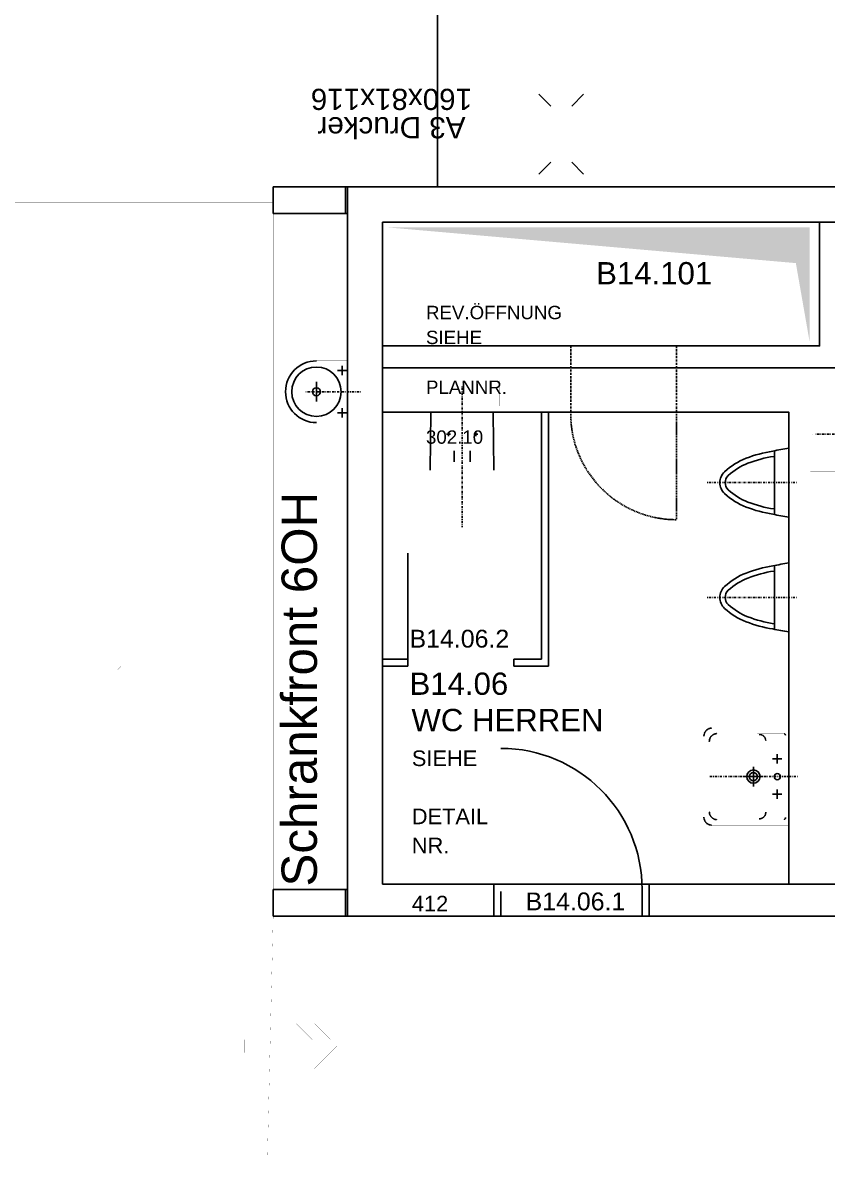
# Model space of a CAD drawing. Extents: x 7690 to 8871, y -6511 to -5312.
# Drawn here: x 8105.4 to 8284.9, y -5793.9 to -5540.9 of the extents above; entities that cross this region are included whole.
import ezdxf
from ezdxf.enums import TextEntityAlignment as Align

# ---------------------------------------------------------------- set-up
doc = ezdxf.new("R2010")
doc.units = 0
doc.header["$MEASUREMENT"] = 0
for name, pattern in [('DASHES', [0.75, 0.5, -0.25]), ('DOT_DASH', [1, 0, -0.25, 0.5, -0.25]), ('SHORT_DASHES', [0.375, 0.25, -0.125])]:
    doc.linetypes.add(name, pattern=pattern)
doc.layers.get('0').update_dxf_attribs({"linetype": 'CONTINUOUS'})
for name, color, linetype in [('A-ALLG-BESCHRIFTUNG_10', 7, 'CONTINUOUS'), ('A-HILFS-LINIEN', 7, 'CONTINUOUS'), ('A-NEU-ANSICHT', 7, 'CONTINUOUS'), ('A-NEU-AUSSPARUNG', 7, 'CONTINUOUS'), ('A-NEU-GRUNDRISS', 7, 'CONTINUOUS'), ('A-NEU-MOEBLIERUNG', 7, 'CONTINUOUS'), ('A-NEU-TÜRPOSITIONEN', 7, 'CONTINUOUS'), ('A-NEU-WAND-BACKSTEIN', 7, 'CONTINUOUS'), ('A-NEU-WAND-BETON', 7, 'CONTINUOUS'), ('A-NEU-WANDERDBEBEN', 7, 'CONTINUOUS'), ('BWZ122_NGF-POLYGON', 7, 'CONTINUOUS'), ('FM_OBJEKT_MOEBEL', 7, 'CONTINUOUS'), ('FM_OBJEKT_RAUM', 7, 'CONTINUOUS'), ('FM_OBJEKT_SICHERHEIT', 7, 'CONTINUOUS'), ('Z0_NEU', 7, 'CONTINUOUS'), ('Z1_POLYGONE_FLÄCHENNACHWEIS', 7, 'CONTINUOUS')]:
    doc.layers.add(name, color=color, linetype=linetype)
doc.styles.add('ARIAL', font='ARIAL')

# ---------------------------------------------------------------- blocks, each defined once
blk = doc.blocks.new('*D24')
at = {"layer": 'A-NEU-ANSICHT', "color": 250, "linetype": 'Continuous', "const_width": 0.00174}
for points in [[(8161.2847, -5583.4209), (8162.269, -5583.4209), (8162.269, -5634.208), (8161.2847, -5634.208)], [(8162.7017, -5633.2236), (8163.686, -5633.2236), (8163.686, -5684.4053), (8162.7017, -5684.4053)], [(8161.2847, -5683.4209), (8162.269, -5683.4209), (8162.269, -5734.208), (8161.2847, -5734.208)]]:
    blk.add_lwpolyline(points, close=True, dxfattribs=at)
blk = doc.blocks.new('*D76')
at = {"layer": 'A-NEU-MOEBLIERUNG', "color": 250, "linetype": 'Continuous'}
for p, q in [((8203.4102, -5621.0977), (8203.4121, -5621.0977)), ((8196.3242, -5640.6655), (8196.4414, -5627.8618)), ((8196.5977, -5627.7119), (8210.2227, -5627.7119)), ((8210.3418, -5627.8628), (8210.498, -5640.6655)), ((8200.3594, -5633.085), (8200.3594, -5632.2251)), ((8206.4629, -5633.085), (8206.4629, -5632.2251)), ((8199.916, -5632.6548), (8200.8027, -5632.6548)), ((8206.0195, -5632.6548), (8206.9043, -5632.6548)), ((8201.6387, -5638.8354), (8201.6387, -5636.3701)), ((8205.1816, -5638.8354), (8205.1816, -5636.3701))]:
    blk.add_line(p, q, dxfattribs=at)
at = {"layer": 'A-NEU-MOEBLIERUNG', "color": 250, "linetype": 'DOT_DASH'}
blk.add_line((8203.4102, -5621.9243), (8203.4102, -5653.4204), dxfattribs=at)
at = {"layer": 'A-NEU-MOEBLIERUNG', "color": 250, "linetype": 'SHORT_DASHES', "const_width": 0.0139}
blk.add_lwpolyline([(8195.1426, -5620.7041), (8211.6777, -5620.7041), (8211.6777, -5626.334), (8195.1426, -5626.334)], close=True, dxfattribs=at)
blk = doc.blocks.new('*D80')
at = {"layer": 'A-NEU-GRUNDRISS', "color": 250, "linetype": 'Continuous', "const_width": 0.00174}
blk.add_lwpolyline([(8212.0723, -5702.7119), (8212.0723, -5734.667)], dxfattribs=at)
at = {"layer": 'A-NEU-GRUNDRISS', "color": 250, "linetype": 'Continuous'}
blk.add_arc((8212.0723, -5734.208), 31.496, 0, 90, dxfattribs=at)
blk = doc.blocks.new('*D79')
at = {"layer": 'A-NEU-GRUNDRISS', "color": 250, "linetype": 'Continuous'}
for p, q in [((8212.0723, -5734.667), (8212.0723, -5740.1143)), ((8243.5684, -5734.667), (8243.5684, -5734.208)), ((8243.5684, -5734.667), (8243.5684, -5740.1143))]:
    blk.add_line(p, q, dxfattribs=at)
at = {"color": 0, "linetype": 'ByBlock'}
blk.add_blockref('*D80', (0, 0), dxfattribs=at)
blk = doc.blocks.new('*D91')
at = {"layer": 'A-NEU-AUSSPARUNG', "color": 250, "linetype": 'DASHES', "const_width": 0.00174}
blk.add_lwpolyline([(8185.6938, -5585.3896), (8282.1504, -5585.3896), (8282.1504, -5612.9482), (8185.6938, -5612.9482)], close=True, dxfattribs=at)
at = {"layer": 'A-NEU-AUSSPARUNG', "color": 250, "linetype": 'Continuous'}
blk.add_solid([(8186.7173, -5586.5264), (8280.8906, -5586.5264), (8277.8379, -5594.499), (8280.8906, -5611.9639)], dxfattribs=at)
blk = doc.blocks.new('*D92')
at = {"layer": 'A-NEU-MOEBLIERUNG', "color": 250, "linetype": 'Continuous'}
for p, q in [((8288.0566, -5639.4453), (8288.0566, -5625.8208)), ((8288.207, -5625.7026), (8301.0098, -5625.5464)), ((8293.4297, -5629.582), (8292.5703, -5629.582)), ((8293, -5630.0249), (8293, -5629.1387)), ((8299.1797, -5630.8613), (8296.7148, -5630.8613)), ((8281.4414, -5632.6328), (8281.4414, -5632.6318)), ((8299.1797, -5634.4048), (8296.7148, -5634.4048)), ((8293.4297, -5635.6841), (8292.5703, -5635.6841)), ((8293, -5636.127), (8293, -5635.2412)), ((8301.0098, -5639.7197), (8288.207, -5639.6025))]:
    blk.add_line(p, q, dxfattribs=at)
at = {"layer": 'A-NEU-MOEBLIERUNG', "color": 250, "linetype": 'DOT_DASH'}
blk.add_line((8282.2695, -5632.6328), (8313.7656, -5632.6328), dxfattribs=at)
at = {"layer": 'A-NEU-MOEBLIERUNG', "color": 250, "linetype": 'SHORT_DASHES', "const_width": 0.0139}
blk.add_lwpolyline([(8281.0488, -5640.9009), (8281.0488, -5624.3652), (8286.6777, -5624.3652), (8286.6777, -5640.9009)], close=True, dxfattribs=at)
blk = doc.blocks.new('*D102')
at = {"layer": 'A-NEU-MOEBLIERUNG', "color": 250, "linetype": 'Continuous', "const_width": 0.0139}
for points in [[(8269.7246, -5699.5947), (8269.7129, -5699.5942)], [(8269.8184, -5699.6011), (8269.7871, -5699.5986)], [(8269.9844, -5699.6274), (8269.9434, -5699.6191)], [(8270.1035, -5699.6592), (8270.1035, -5699.6592)], [(8270.3652, -5699.7695), (8270.3301, -5699.751)], [(8270.4688, -5699.8315), (8270.4688, -5699.8311)], [(8270.6719, -5699.9927), (8270.6582, -5699.979)], [(8270.8789, -5700.2363), (8270.8789, -5700.2363)], [(8270.9609, -5700.374), (8270.9609, -5700.374)], [(8271.0273, -5700.5215), (8271.0273, -5700.521)], [(8271.0781, -5700.6772), (8271.0781, -5700.6763)], [(8271.1172, -5700.8706), (8271.1113, -5700.8384)], [(8271.127, -5701.0078), (8271.125, -5700.9761)], [(8271.127, -5716.9712), (8271.127, -5701.0508)], [(8270.123, -5718.3564), (8270.123, -5718.356)], [(8270.2734, -5718.2969), (8270.2754, -5718.2969)], [(8270.418, -5718.2222), (8270.418, -5718.2222)], [(8270.5508, -5718.1323), (8270.5508, -5718.1323)], [(8270.7813, -5717.9131), (8270.7949, -5717.8975)], [(8270.9316, -5717.7007), (8270.9316, -5717.7002)], [(8270.9883, -5717.5938), (8271.0039, -5717.5566)], [(8271.084, -5717.3257), (8271.084, -5717.3247)], [(8271.1094, -5717.2031), (8271.1172, -5717.1509)], [(8271.125, -5717.0454), (8271.127, -5717.0137)], [(8269.7129, -5718.4272), (8269.7246, -5718.4268)], [(8269.7871, -5718.4233), (8269.8184, -5718.4204)], [(8269.9434, -5718.4023), (8269.9648, -5718.3979)]]:
    blk.add_lwpolyline(points, dxfattribs=at)
at = {"layer": 'A-NEU-MOEBLIERUNG', "color": 250, "linetype": 'Continuous'}
for centre, radius, start, end in [((8269.6699, -5701.0801), 1.486, 88.348984, 90), ((8269.6914, -5700.7007), 1.1065, 85.036095, 88.348984), ((8269.7246, -5700.6943), 1.0974, 78.44342, 85.036095), ((8269.7676, -5700.6865), 1.0806, 71.91626, 78.44342), ((8269.4355, -5701.708), 2.1553, 68.680031, 71.91626), ((8269.8223, -5700.7148), 1.089, 62.280197, 68.680031), ((8269.8574, -5700.7354), 1.091, 55.956432, 62.280197), ((8269.2441, -5701.645), 2.1886, 52.814159, 55.956432), ((8269.9023, -5700.7769), 1.0988, 46.559757, 52.814159), ((8269.6621, -5701.0581), 1.4674, 40.314014, 46.557911), ((8269.668, -5701.0542), 1.4613, 34.042439, 40.314014), ((8269.6738, -5701.0498), 1.4533, 27.718473, 34.042439), ((8269.6836, -5701.0459), 1.444, 21.318293, 27.718473), ((8269.6895, -5701.0439), 1.4374, 14.832461, 21.318293), ((8269.6895, -5701.0454), 1.4377, 8.265645, 14.832461), ((8270.209, -5701.0024), 0.9177, 1.645211, 8.265645), ((8269.6367, -5701.0508), 1.491, 0, 1.645211), ((8269.6758, -5716.9907), 1.4365, 281.55713, 288.08508), ((8269.6758, -5716.9868), 1.4401, 288.08508, 294.52808), ((8269.6738, -5716.9795), 1.4484, 294.52808, 300.88901), ((8269.6699, -5716.9712), 1.4575, 300.88901, 307.18356), ((8269.666, -5716.9658), 1.4641, 307.18356, 313.43976), ((8269.6641, -5716.9644), 1.4663, 313.43976, 319.68805), ((8269.957, -5717.1875), 1.0974, 319.68634, 325.9577), ((8269.0586, -5716.5806), 2.1821, 325.9577, 329.11383), ((8269.998, -5717.1421), 1.0878, 329.11383, 335.47339), ((8270.0156, -5717.105), 1.0877, 335.47339, 341.91464), ((8269.0039, -5716.7749), 2.1519, 341.91464, 345.17313), ((8270.0371, -5717.0479), 1.0823, 345.17313, 351.73785), ((8270.207, -5717.019), 0.9184, 351.73785, 358.35211), ((8269.6387, -5716.9712), 1.4888, 358.3521, 0), ((8269.6699, -5716.9414), 1.4863, 270, 271.6507), ((8269.6914, -5717.3203), 1.1072, 271.6507, 274.96121), ((8269.7246, -5717.3271), 1.0972, 274.96121, 281.55713)]:
    blk.add_arc(centre, radius, start, end, dxfattribs=at)
blk = doc.blocks.new('*D103')
at = {"layer": 'A-NEU-MOEBLIERUNG', "color": 250, "linetype": 'Continuous', "const_width": 0.0139}
for points in [[(8269.2773, -5699.4697), (8275.166, -5699.4697)], [(8275.1855, -5699.4707), (8275.2012, -5699.4712)], [(8275.25, -5699.4785), (8275.2637, -5699.4824)], [(8275.3359, -5699.5088), (8275.3359, -5699.5088)], [(8275.4004, -5699.5479), (8275.4082, -5699.5537)], [(8275.4863, -5699.6357), (8275.4863, -5699.6357)], [(8275.5156, -5699.6846), (8275.5156, -5699.6846)], [(8275.5391, -5699.7373), (8275.5391, -5699.7378)], [(8275.5527, -5699.7939), (8275.5547, -5699.8086)], [(8275.5586, -5699.8384), (8275.5586, -5699.8433)], [(8275.5586, -5699.8638), (8275.5586, -5718.1582)], [(8275.502, -5718.3618), (8275.502, -5718.3623)], [(8275.5391, -5718.2842), (8275.5352, -5718.2935)], [(8275.5547, -5718.2129), (8275.5527, -5718.2275)], [(8275.5586, -5718.1782), (8275.5586, -5718.1831)], [(8275.166, -5718.5518), (8269.2773, -5718.5518)], [(8275.2012, -5718.5503), (8275.1855, -5718.5513)], [(8275.2539, -5718.5415), (8275.25, -5718.543)], [(8275.3105, -5718.5244), (8275.3105, -5718.5244)], [(8275.3613, -5718.4995), (8275.3613, -5718.5)], [(8275.457, -5718.4229), (8275.4512, -5718.4297)]]:
    blk.add_lwpolyline(points, dxfattribs=at)
at = {"layer": 'A-NEU-MOEBLIERUNG', "color": 250, "linetype": 'Continuous'}
for centre, radius, start, end in [((8275.166, -5699.8726), 0.4027, 87.130341, 90), ((8275.1875, -5699.7178), 0.2468, 75.595459, 87.130341), ((8275.168, -5699.8584), 0.3881, 64.288986, 75.595459), ((8275.166, -5699.8628), 0.3927, 53.22105, 64.288986), ((8275.2305, -5699.792), 0.297, 42.292198, 53.22105), ((8275.0117, -5699.9907), 0.5927, 36.803078, 42.292198), ((8275.25, -5699.8125), 0.2949, 25.745655, 36.803078), ((8274.9922, -5699.937), 0.581, 20.098789, 25.745655), ((8275.2637, -5699.8379), 0.2919, 8.678981, 20.098789), ((8275.2617, -5699.8535), 0.2969, 2.881687, 8.678981), ((8275.1582, -5699.8638), 0.4007, 0, 2.881687), ((8275.168, -5718.1592), 0.3901, 328.70459, 339.884), ((8275.2617, -5718.1826), 0.2953, 339.884, 351.32379), ((8275.2617, -5718.168), 0.2971, 351.32379, 357.11829), ((8275.1582, -5718.1582), 0.4007, 357.11829, 0), ((8275.166, -5718.1504), 0.4012, 270, 272.88025), ((8275.1875, -5718.3037), 0.2472, 272.88025, 284.39078), ((8275.1113, -5717.9814), 0.5782, 284.39078, 290.10843), ((8275.209, -5718.2485), 0.2937, 290.10843, 301.26984), ((8275.0547, -5717.9951), 0.59, 301.26984, 306.79074), ((8275.2305, -5718.2295), 0.2974, 306.79074, 317.71887), ((8275.1641, -5718.1572), 0.3949, 317.71887, 328.70459)]:
    blk.add_arc(centre, radius, start, end, dxfattribs=at)
blk = doc.blocks.new('*D104')
at = {"layer": 'A-NEU-MOEBLIERUNG', "color": 250, "linetype": 'Continuous', "const_width": 0.0139}
for points in [[(8258.6797, -5700.4873), (8258.6797, -5700.4868)], [(8258.7598, -5700.3223), (8258.7598, -5700.3223)], [(8258.8555, -5700.1675), (8258.8574, -5700.1675)], [(8259.2305, -5699.7744), (8259.2305, -5699.7739)], [(8259.3789, -5699.6704), (8259.3789, -5699.6704)], [(8259.5391, -5699.582), (8259.5391, -5699.582)], [(8259.709, -5699.5107), (8259.709, -5699.5103)], [(8259.8867, -5699.4565), (8259.8867, -5699.4561)], [(8260.0723, -5699.4214), (8260.1074, -5699.4165)], [(8260.2285, -5699.4067), (8260.2637, -5699.4058)], [(8260.3125, -5699.4053), (8269.2773, -5699.4053)], [(8258.541, -5701.1279), (8258.543, -5701.1162)], [(8258.541, -5716.8452), (8258.541, -5716.8447), (8258.541, -5701.1768)], [(8258.5469, -5701.0435), (8258.5488, -5701.0078)], [(8258.5684, -5700.8657), (8258.5723, -5700.8423)], [(8258.6172, -5700.6616), (8258.6172, -5700.6606)], [(8258.543, -5716.9058), (8258.541, -5716.8936)], [(8258.5488, -5717.0137), (8258.5469, -5716.978)], [(8258.5723, -5717.1792), (8258.5684, -5717.1558)], [(8258.6172, -5717.3608), (8258.6172, -5717.3604)], [(8258.6797, -5717.5347), (8258.6797, -5717.5342)], [(8258.7598, -5717.6997), (8258.7598, -5717.6992)], [(8258.8574, -5717.8545), (8258.8555, -5717.854)], [(8259.2305, -5718.2476), (8259.2305, -5718.2476)], [(8259.3789, -5718.3511), (8259.3789, -5718.3511)], [(8259.5391, -5718.4395), (8259.5391, -5718.4395)], [(8259.709, -5718.5112), (8259.709, -5718.5107)], [(8259.8867, -5718.5654), (8259.8867, -5718.5649)], [(8260.1074, -5718.6055), (8260.0723, -5718.6001)], [(8260.2637, -5718.6157), (8260.2285, -5718.6147)], [(8269.2773, -5718.6167), (8260.3125, -5718.6167)]]:
    blk.add_lwpolyline(points, dxfattribs=at)
at = {"layer": 'A-NEU-MOEBLIERUNG', "color": 250, "linetype": 'Continuous'}
for centre, radius, start, end in [((8260.293, -5701.1694), 1.7504, 157.07607, 163.10611), ((8260.3008, -5701.1719), 1.7588, 151.11926, 157.07607), ((8260.3105, -5701.1768), 1.7692, 145.22578, 151.11926), ((8260.3164, -5701.1812), 1.7778, 139.37515, 145.22578), ((8260.3203, -5701.1846), 1.7832, 133.54549, 139.37669), ((8260.3203, -5701.1831), 1.7809, 127.70827, 133.54549), ((8260.3145, -5701.1772), 1.7736, 121.83859, 127.70827), ((8260.3105, -5701.1685), 1.7636, 115.91422, 121.83859), ((8260.3066, -5701.1592), 1.7537, 109.9202, 115.91422), ((8260.3047, -5701.1533), 1.7477, 103.8513, 109.9202), ((8260.3066, -5701.1553), 1.7501, 97.714592, 103.8513), ((8260.2578, -5700.5239), 1.1176, 91.538818, 97.714592), ((8260.3125, -5701.2153), 1.8104, 90, 91.538818), ((8259.8887, -5701.1523), 1.3474, 175.369, 178.45895), ((8260.3496, -5701.1768), 1.8078, 178.45895, 180), ((8259.8809, -5701.1157), 1.3354, 169.20909, 175.369), ((8260.2891, -5701.1694), 1.748, 163.10611, 169.20909), ((8260.3496, -5716.8452), 1.8078, 180, 181.54106), ((8259.8887, -5716.8696), 1.3466, 181.54106, 184.63275), ((8259.8809, -5716.9058), 1.3358, 184.63275, 190.78879), ((8260.2891, -5716.8521), 1.7477, 190.78879, 196.89259), ((8260.291, -5716.8525), 1.7501, 196.89259, 202.92357), ((8260.3008, -5716.8496), 1.7585, 202.92357, 208.88113), ((8260.3086, -5716.8452), 1.7688, 208.88113, 214.77567), ((8260.3164, -5716.8403), 1.7776, 214.77567, 220.62633), ((8260.3223, -5716.8364), 1.7839, 220.62633, 226.45502), ((8260.3184, -5716.8389), 1.7807, 226.45639, 232.29424), ((8260.3145, -5716.8442), 1.7737, 232.29424, 238.16348), ((8260.3105, -5716.853), 1.7637, 238.16348, 244.08746), ((8260.3066, -5716.8618), 1.7539, 244.08746, 250.08069), ((8260.3047, -5716.8677), 1.7479, 250.08069, 256.14853), ((8260.3066, -5716.8657), 1.7503, 256.14853, 262.28442), ((8260.2578, -5717.498), 1.1172, 262.28442, 268.46423), ((8260.3125, -5716.8027), 1.8141, 268.46423, 270)]:
    blk.add_arc(centre, radius, start, end, dxfattribs=at)
blk = doc.blocks.new('*D105')
at = {"layer": 'A-NEU-MOEBLIERUNG', "color": 250, "linetype": 'Continuous', "const_width": 0.0139}
for points in [[(8257.3496, -5699.8882), (8257.3477, -5699.9019)], [(8257.3477, -5699.9556), (8257.3477, -5718.0659), (8257.3477, -5718.0659)], [(8257.3555, -5699.7949), (8257.3535, -5699.8076)], [(8257.3711, -5699.6636), (8257.3672, -5699.689)], [(8257.4102, -5699.4844), (8257.4043, -5699.5098)], [(8257.4766, -5699.2896), (8257.4766, -5699.2905)], [(8257.5645, -5699.1055), (8257.5645, -5699.106)], [(8257.6719, -5698.9341), (8257.6719, -5698.9341)], [(8258.0977, -5698.5078), (8258.0977, -5698.5083)], [(8258.2695, -5698.4009), (8258.2695, -5698.4009)], [(8258.4531, -5698.3135), (8258.4531, -5698.3135)], [(8258.6484, -5698.2471), (8258.6484, -5698.2476)], [(8258.8926, -5698.1982), (8258.8516, -5698.2041)], [(8259.0645, -5698.1851), (8259.0254, -5698.186)], [(8259.1191, -5719.8374), (8276.2461, -5719.8374), (8276.2461, -5698.1841), (8259.1191, -5698.1841)], [(8257.3477, -5718.1201), (8257.3496, -5718.1602)], [(8257.3613, -5718.293), (8257.3672, -5718.333)], [(8257.4102, -5718.5361), (8257.4102, -5718.5376)], [(8257.4766, -5718.7314), (8257.4766, -5718.7324)], [(8257.5645, -5718.9155), (8257.5645, -5718.916)], [(8257.6719, -5719.0874), (8257.6719, -5719.0879)], [(8258.0977, -5719.5137), (8258.0977, -5719.5137)], [(8258.2695, -5719.6206), (8258.2695, -5719.6211)], [(8258.4531, -5719.708), (8258.4531, -5719.7085)], [(8258.6484, -5719.7744), (8258.6738, -5719.7813)], [(8258.8281, -5719.814), (8258.8535, -5719.8174)], [(8258.959, -5719.8301), (8258.9707, -5719.8315)], [(8259.0527, -5719.8364), (8259.0645, -5719.8369)]]:
    blk.add_lwpolyline(points, dxfattribs=at)
at = {"layer": 'A-NEU-MOEBLIERUNG', "color": 250, "linetype": 'Continuous'}
for centre, radius, start, end in [((8259.1543, -5699.9556), 1.8071, 178.28816, 180), ((8258.6934, -5699.9287), 1.3448, 174.85196, 178.28816), ((8259.1309, -5699.9551), 1.7842, 171.42535, 174.85196), ((8258.6836, -5699.8618), 1.3275, 164.6264, 171.42535), ((8259.0957, -5699.9478), 1.7482, 157.90794, 164.6264), ((8259.1055, -5699.9502), 1.7573, 151.28133, 157.90794), ((8259.1152, -5699.9556), 1.7691, 144.73341, 151.28133), ((8259.125, -5699.9609), 1.7789, 138.23761, 144.73341), ((8259.1289, -5699.9648), 1.7843, 131.76112, 138.23746), ((8259.125, -5699.9604), 1.7789, 125.26485, 131.76112), ((8259.1191, -5699.9526), 1.7693, 118.71791, 125.26485), ((8259.1133, -5699.9424), 1.7576, 112.09204, 118.71791), ((8259.1113, -5699.9336), 1.7486, 105.37476, 112.09204), ((8259.1133, -5699.9326), 1.748, 98.569511, 105.37476), ((8259.0586, -5699.3018), 1.1161, 91.705513, 98.569511), ((8259.1191, -5699.998), 1.814, 90, 91.705513), ((8259.1602, -5718.0659), 1.8135, 180, 181.70578), ((8258.4648, -5718.127), 1.1158, 181.70578, 188.5706), ((8259.0957, -5718.0728), 1.7476, 188.5706, 195.37659), ((8259.0957, -5718.0737), 1.7483, 195.37659, 202.09451), ((8259.1055, -5718.0713), 1.7573, 202.09451, 208.72098), ((8259.1152, -5718.0659), 1.7691, 208.72098, 215.26851), ((8259.123, -5718.0605), 1.7786, 215.26851, 221.76538), ((8259.1289, -5718.0571), 1.7841, 221.76538, 228.24237), ((8259.125, -5718.061), 1.7787, 228.24248, 234.73891), ((8259.1191, -5718.0693), 1.7689, 234.73891, 241.28749), ((8259.1133, -5718.0801), 1.7571, 241.28749, 247.91475), ((8259.1113, -5718.0884), 1.7481, 247.91475, 254.63374), ((8259.0254, -5718.501), 1.3275, 254.63374, 261.43314), ((8259.1191, -5718.0532), 1.7844, 261.43314, 264.85983), ((8259.0918, -5718.4922), 1.345, 264.85983, 268.29614), ((8259.1191, -5718.0303), 1.8074, 268.29614, 270.00797)]:
    blk.add_arc(centre, radius, start, end, dxfattribs=at)
blk = doc.blocks.new('*D101')
at = {"layer": 'A-NEU-MOEBLIERUNG', "color": 250, "linetype": 'Continuous'}
for p, q in [((8274.7188, -5705.0737), (8272.6523, -5705.0737)), ((8273.6855, -5706.1074), (8273.6855, -5704.04)), ((8268.3711, -5706.7988), (8268.3711, -5711.2227)), ((8270.584, -5709.0107), (8266.1602, -5709.0107)), ((8274.7188, -5712.9478), (8272.6523, -5712.9478)), ((8273.6855, -5713.9814), (8273.6855, -5711.9146))]:
    blk.add_line(p, q, dxfattribs=at)
at = {"layer": 'A-NEU-MOEBLIERUNG', "color": 250, "linetype": 'DOT_DASH'}
blk.add_line((8278.2129, -5709.0107), (8258.5293, -5709.0107), dxfattribs=at)
at = {"layer": 'A-NEU-MOEBLIERUNG', "color": 250, "linetype": 'Continuous'}
for centre, radius in [((8268.3711, -5709.0107), 1.4747), ((8268.3711, -5709.0107), 0.9055), ((8273.6855, -5709.0107), 0.6889)]:
    blk.add_circle(centre, radius, dxfattribs=at)
at = {"color": 0, "linetype": 'ByBlock'}
for name in ['*D105', '*D104', '*D103', '*D102']:
    blk.add_blockref(name, (0, 0), dxfattribs=at)
blk = doc.blocks.new('*D106')
at = {"layer": 'A-NEU-GRUNDRISS', "color": 250, "linetype": 'Continuous'}
for p, q in [((8191.3042, -5659.2075), (8191.3042, -5682.8296)), ((8191.3042, -5682.8296), (8191.3052, -5682.8296)), ((8214.9258, -5682.8296), (8214.9277, -5682.8296)), ((8191.3042, -5684.4043), (8191.3052, -5684.4043)), ((8214.9258, -5684.4043), (8214.9277, -5684.4043))]:
    blk.add_line(p, q, dxfattribs=at)
blk = doc.blocks.new('*D107')
at = {"layer": 'A-NEU-MOEBLIERUNG', "color": 250, "linetype": 'Continuous'}
for p, q in [((8273.0957, -5636.3452), (8273.0957, -5650.5742)), ((8276.2461, -5651.1367), (8276.2461, -5635.7827))]:
    blk.add_line(p, q, dxfattribs=at)
at = {"layer": 'A-NEU-MOEBLIERUNG', "color": 250, "linetype": 'DOT_DASH'}
blk.add_line((8277.9766, -5643.46), (8257.9785, -5643.46), dxfattribs=at)
at = {"layer": 'A-NEU-MOEBLIERUNG', "color": 250, "linetype": 'Continuous'}
for centre, radius, start, end in [((8277.3672, -5665.6772), 29.618, 99.046448, 111.02577), ((8283.9453, -5687.9849), 52.767, 98.389992, 102.29228), ((8272.0801, -5651.9194), 14.8788, 111.02573, 132.86063), ((8272.0801, -5651.9194), 13.6977, 111.02585, 132.86064), ((8277.3672, -5665.6772), 28.4369, 98.979309, 111.02583), ((8283.9453, -5687.9849), 51.5859, 102.14028, 102.32961), ((8264.2285, -5643.46), 3.3379, 132.86063, 180), ((8264.2285, -5643.46), 2.1568, 132.86002, 180), ((8264.2285, -5643.46), 3.3379, 180, 227.13937), ((8264.2285, -5643.46), 2.1568, 180, 227.13997), ((8272.0801, -5635), 14.8788, 227.1394, 248.97427), ((8272.0801, -5635), 13.6977, 227.13951, 248.97414), ((8277.3672, -5621.2422), 29.618, 248.97424, 260.95355), ((8277.3672, -5621.2422), 28.4369, 248.97417, 261.02069), ((8283.9453, -5598.9346), 51.5859, 257.67038, 257.85968), ((8283.9453, -5598.9346), 52.767, 257.70773, 261.61002)]:
    blk.add_arc(centre, radius, start, end, dxfattribs=at)
blk = doc.blocks.new('*D108')
at = {"layer": 'A-NEU-MOEBLIERUNG', "color": 250, "linetype": 'Continuous'}
for p, q in [((8273.0957, -5661.9355), (8273.0957, -5676.165)), ((8276.2461, -5676.7275), (8276.2461, -5661.373))]:
    blk.add_line(p, q, dxfattribs=at)
at = {"layer": 'A-NEU-MOEBLIERUNG', "color": 250, "linetype": 'DOT_DASH'}
blk.add_line((8277.9766, -5669.0503), (8257.9785, -5669.0503), dxfattribs=at)
at = {"layer": 'A-NEU-MOEBLIERUNG', "color": 250, "linetype": 'Continuous'}
for centre, radius, start, end in [((8277.3672, -5691.2676), 29.618, 99.046448, 111.02577), ((8283.9453, -5713.5752), 52.767, 98.389992, 102.29228), ((8272.0801, -5677.5098), 14.8788, 111.02573, 132.86063), ((8272.0801, -5677.5098), 13.6977, 111.02585, 132.86064), ((8277.3672, -5691.2676), 28.4369, 98.979309, 111.02583), ((8283.9453, -5713.5752), 51.5859, 102.14028, 102.32961), ((8264.2285, -5669.0503), 3.3379, 132.86063, 180), ((8264.2285, -5669.0503), 2.1568, 132.86002, 180), ((8264.2285, -5669.0503), 3.3379, 180, 227.13937), ((8264.2285, -5669.0503), 2.1568, 180, 227.13997), ((8272.0801, -5660.5908), 14.8788, 227.1394, 248.97427), ((8272.0801, -5660.5908), 13.6977, 227.13951, 248.97414), ((8277.3672, -5646.833), 29.618, 248.97424, 260.95355), ((8277.3672, -5646.833), 28.4369, 248.97417, 261.02069), ((8283.9453, -5624.5254), 51.5859, 257.67038, 257.85968), ((8283.9453, -5624.5254), 52.767, 257.70773, 261.61002)]:
    blk.add_arc(centre, radius, start, end, dxfattribs=at)
blk = doc.blocks.new('*D110')
at = {"layer": 'A-NEU-MOEBLIERUNG', "color": 250, "linetype": 'Continuous', "const_width": 0.0139}
for points in [[(8177.8198, -5616.2944), (8177.8198, -5623.1841), (8177.8198, -5630.0742), (8170.9302, -5630.0742)], [(8170.9302, -5616.2944), (8177.8198, -5616.2944)]]:
    blk.add_lwpolyline(points, dxfattribs=at)
at = {"layer": 'A-NEU-MOEBLIERUNG', "color": 250, "linetype": 'Continuous'}
for start, end in [(90, 180), (180, 270)]:
    blk.add_arc((8170.9302, -5623.1841), 6.8898, start, end, dxfattribs=at)
blk = doc.blocks.new('*D109')
at = {"layer": 'A-HILFS-LINIEN', "color": 250, "linetype": 'Continuous'}
blk.add_line((8177.8198, -5623.1841), (8177.8208, -5623.1841), dxfattribs=at)
at = {"layer": 'A-NEU-MOEBLIERUNG', "color": 250, "linetype": 'Continuous'}
for p, q in [((8177.6724, -5618.46), (8175.606, -5618.46)), ((8176.6392, -5619.4932), (8176.6392, -5617.4263)), ((8170.9302, -5620.9722), (8170.9302, -5625.3965)), ((8170.9302, -5623.1841), (8170.9312, -5623.1841)), ((8176.6392, -5628.9419), (8176.6392, -5626.875)), ((8177.6724, -5627.9087), (8175.606, -5627.9087))]:
    blk.add_line(p, q, dxfattribs=at)
at = {"layer": 'A-NEU-MOEBLIERUNG', "color": 250, "linetype": 'DOT_DASH'}
blk.add_line((8180.7729, -5623.1841), (8168.5288, -5623.1841), dxfattribs=at)
at = {"layer": 'A-NEU-MOEBLIERUNG', "color": 250, "linetype": 'Continuous'}
for radius in [5.5118, 0.9055]:
    blk.add_circle((8170.9302, -5623.1841), radius, dxfattribs=at)
at = {"color": 0, "linetype": 'ByBlock'}
blk.add_blockref('*D110', (0, 0), dxfattribs=at)
blk = doc.blocks.new('*D130')
at = {"layer": 'BWZ122_NGF-POLYGON', "color": 6, "linetype": 'Continuous', "const_width": 0.0139}
blk.add_lwpolyline([(8185.6938, -5733.0264), (8210.498, -5733.0264), (8245.1426, -5733.0264), (8276.2461, -5733.0264), (8276.2461, -5627.7119), (8185.6938, -5627.7119), (8185.6938, -5733.0264)], close=True, dxfattribs=at)
blk = doc.blocks.new('*D136')
at = {"layer": 'BWZ122_NGF-POLYGON', "color": 6, "linetype": 'Continuous', "const_width": 0.0139}
blk.add_lwpolyline([(8320.3398, -5740.1133), (8245.1426, -5740.1133), (8210.498, -5740.1133), (8161.2847, -5740.1133), (8161.2847, -5734.2075), (8177.8198, -5734.2075), (8177.8198, -5583.4204), (8161.2847, -5583.4204), (8161.2847, -5577.5151), (8177.8198, -5577.5151), (8197.8984, -5577.5151), (8197.8984, -5368.854)], dxfattribs=at)
blk = doc.blocks.new('*D139')
at = {"layer": 'BWZ122_NGF-POLYGON', "color": 6, "linetype": 'Continuous', "const_width": 0.0139}
blk.add_lwpolyline([(8194.3555, -5357.043), (8194.3574, -5347.2002), (8430.5762, -5347.1992), (8430.5762, -5357.043), (8429.3926, -5357.043), (8429.3926, -5364.1294), (8417.582, -5364.1294), (8417.582, -5357.043), (8429.3926, -5357.043), (8430.5762, -5357.043), (8430.5762, -5467.2788), (8429.3926, -5467.2788), (8429.3926, -5474.3657), (8417.582, -5474.3657), (8417.582, -5467.2788), (8429.3926, -5467.2788), (8430.5762, -5467.2788), (8430.5742, -5581.0581), (8429.3926, -5581.0581), (8429.3926, -5577.5151), (8417.582, -5577.5151), (8417.582, -5581.0581), (8366.7969, -5581.0581), (8366.7969, -5577.5151), (8197.8984, -5577.5151), (8197.8984, -5368.854), (8197.8984, -5357.043), (8194.3555, -5357.043)], close=True, dxfattribs=at)
blk = doc.blocks.new('*D140')
at = {"layer": 'BWZ122_NGF-POLYGON', "color": 6, "linetype": 'Continuous', "const_width": 0.0139}
blk.add_lwpolyline([(8185.6938, -5612.9482), (8185.6938, -5585.3892), (8283.1348, -5585.3892), (8283.1348, -5612.9482)], close=True, dxfattribs=at)
blk = doc.blocks.new('*D148')
at = {"layer": 'BWZ122_NGF-POLYGON', "color": 6, "linetype": 'Continuous', "const_width": 0.0139}
blk.add_lwpolyline([(8185.6938, -5617.8691), (8288.0566, -5617.8691), (8288.0566, -5650.3496), (8357.1504, -5650.3496), (8357.1504, -5641.2944), (8360.8906, -5641.2944), (8360.8906, -5677.9087), (8288.0566, -5677.9087), (8288.0566, -5733.0264), (8276.2461, -5733.0264), (8276.2461, -5627.7119), (8185.6938, -5627.7119)], close=True, dxfattribs=at)
blk = doc.blocks.new('*D255')
at = {"layer": 'FM_OBJEKT_MOEBEL', "color": 250, "linetype": 'Continuous', "const_width": 0.00174}
blk.add_lwpolyline([(8251.6465, -5559.2212), (8250.2539, -5557.8291), (8248.8633, -5559.2212)], dxfattribs=at)
blk.add_lwpolyline([(8269.9395, -5559.7979), (8230.5703, -5559.7979), (8230.5703, -5575.5459), (8269.9395, -5575.5459)], close=True, dxfattribs=at)
blk = doc.blocks.new('*D256')
at = {"layer": 'FM_OBJEKT_MOEBEL', "color": 250, "linetype": 'Continuous'}
for p, q in [((8223.1992, -5559.4746), (8220.5371, -5556.813)), ((8227.8516, -5559.4746), (8230.5137, -5556.813)), ((8223.1992, -5572.002), (8220.5371, -5574.6641)), ((8227.8516, -5572.002), (8230.5137, -5574.6641))]:
    blk.add_line(p, q, dxfattribs=at)
at = {"layer": 'FM_OBJEKT_MOEBEL', "color": 250, "linetype": 'Continuous', "const_width": 0.00174}
for points in [[(8219.6211, -5555.896), (8231.4316, -5555.896), (8231.4316, -5575.5811), (8219.6211, -5575.5811)], [(8223.5566, -5559.833), (8227.4941, -5559.833), (8227.4941, -5571.644), (8223.5566, -5571.644)]]:
    blk.add_lwpolyline(points, close=True, dxfattribs=at)
blk = doc.blocks.new('*D295')
at = {"layer": 'FM_OBJEKT_MOEBEL', "color": 250, "linetype": 'Continuous', "const_width": 0.00174}
blk.add_lwpolyline([(8301.4375, -5559.7979), (8269.9414, -5559.7979), (8269.9414, -5575.5459), (8301.4375, -5575.5459)], close=True, dxfattribs=at)
blk = doc.blocks.new('*D330')
at = {"layer": 'FM_OBJEKT_SICHERHEIT', "color": 92, "linetype": 'Continuous', "const_width": 0.0139}
blk.add_lwpolyline([(8154.8892, -5767.6807), (8170.0259, -5767.6807), (8166.4136, -5764.0815), (8170.4985, -5764.0815), (8175.5259, -5769.082), (8170.4438, -5774.1641), (8166.3735, -5774.1641), (8169.9722, -5770.5649), (8154.8892, -5770.5649), (8154.8892, -5767.6807)], close=True, dxfattribs=at)
blk = doc.blocks.new('*D332')
at = {"layer": 'FM_OBJEKT_SICHERHEIT', "color": 92, "linetype": 'Continuous', "const_width": 0.0139}
blk.add_lwpolyline([(8123.7759, -5668.7866), (8123.7759, -5683.9238), (8127.3745, -5680.311), (8127.3745, -5684.3955), (8122.3735, -5689.4233), (8117.2925, -5684.3413), (8117.2925, -5680.2705), (8120.8911, -5683.8696), (8120.8911, -5668.7866), (8123.7759, -5668.7866)], close=True, dxfattribs=at)
blk = doc.blocks.new('*D414')
at = {"layer": 'FM_OBJEKT_MOEBEL', "color": 250, "linetype": 'Continuous', "const_width": 0.00174}
blk.add_lwpolyline([(8219.1582, -5543.6563), (8156.1675, -5543.6563), (8156.1675, -5575.5459), (8219.1582, -5575.5459)], close=True, dxfattribs=at)
at = {"layer": 'FM_OBJEKT_MOEBEL', "color": 250, "linetype": 'Continuous', "style": 'ARIAL'}
for s, p in [('160x81x116', (8187.6631, -5555.6243)), ('A3 Drucker', (8187.6621, -5561.9486))]:
    blk.add_text(s, height=4.72439, rotation=180, dxfattribs=at).set_placement(p, align=Align.CENTER)

msp = doc.modelspace()

# ---------------------------------------------------------------- linework, layer by layer
at = {"layer": 'A-NEU-ANSICHT', "color": 6, "linetype": 'Continuous', "const_width": 0.00174}
msp.add_lwpolyline([(8161.2847, -5583.4204), (8163.686, -5583.4204), (8163.686, -5734.2075), (8161.2847, -5734.2075)], close=True, dxfattribs=at)
at = {"layer": 'A-NEU-GRUNDRISS', "color": 6, "linetype": 'DOT_DASH'}
msp.add_line((8197.8984, -5368.854), (8197.8984, -5577.5151), dxfattribs=at)
at = {"layer": 'A-NEU-GRUNDRISS', "color": 6, "linetype": 'DASHES'}
for p, q in [((8227.623, -5612.9482), (8227.623, -5627.7119)), ((8251.2461, -5627.7119), (8251.2461, -5612.9482))]:
    msp.add_line(p, q, dxfattribs=at)
at = {"layer": 'A-NEU-GRUNDRISS', "color": 6, "linetype": 'SHORT_DASHES'}
msp.add_line((8251.2461, -5628.1055), (8251.2461, -5651.7275), dxfattribs=at)
at = {"layer": 'A-NEU-GRUNDRISS', "color": 6, "linetype": 'Continuous', "const_width": 0.00174}
for points in [[(8185.6938, -5626.7275), (8276.2461, -5626.7275), (8276.2461, -5627.7119), (8185.6938, -5627.7119)], [(8276.2461, -5626.7275), (8277.2285, -5626.7275), (8277.2285, -5733.0264), (8276.2461, -5733.0264)], [(8251.0488, -5684.7983), (8276.2461, -5684.7983), (8276.2461, -5686.373), (8251.0488, -5686.373)]]:
    msp.add_lwpolyline(points, close=True, dxfattribs=at)
at = {"layer": 'A-NEU-GRUNDRISS', "color": 6, "linetype": 'SHORT_DASHES'}
msp.add_arc((8251.2461, -5628.1055), 23.622, 180, 270, dxfattribs=at)
at = {"layer": 'A-NEU-MOEBLIERUNG', "color": 6, "linetype": 'Continuous'}
for p, q in [((8221.127, -5627.7119), (8221.127, -5682.8296)), ((8221.127, -5627.7119), (8222.7012, -5627.7119)), ((8222.7012, -5627.7119), (8222.7012, -5684.4043)), ((8185.6938, -5682.8296), (8185.6938, -5684.4043)), ((8191.3042, -5682.8296), (8185.6938, -5682.8296)), ((8191.3042, -5682.8296), (8191.3042, -5684.4043)), ((8214.9258, -5682.8296), (8214.9258, -5684.4043)), ((8221.127, -5682.8296), (8214.9258, -5682.8296)), ((8191.3042, -5684.4043), (8185.6938, -5684.4043)), ((8222.7012, -5684.4043), (8214.9258, -5684.4043))]:
    msp.add_line(p, q, dxfattribs=at)
at = {"layer": 'A-NEU-MOEBLIERUNG', "color": 6, "linetype": 'Continuous', "const_width": 0.0139}
msp.add_lwpolyline([(8262.8594, -5655.6646), (8276.2461, -5655.6646), (8276.2461, -5656.8457), (8262.8594, -5656.8457)], close=True, dxfattribs=at)
at = {"layer": 'A-NEU-WAND-BACKSTEIN', "color": 6, "linetype": 'Continuous'}
for p, q in [((8161.2847, -5577.5151), (8177.4263, -5577.5151)), ((8161.2847, -5583.4204), (8161.2847, -5577.5151)), ((8177.4263, -5583.4204), (8177.4263, -5577.5151)), ((8161.2847, -5583.4204), (8177.4263, -5583.4204)), ((8283.1348, -5585.3892), (8283.1348, -5612.9482)), ((8283.1348, -5585.3892), (8288.0566, -5585.3892)), ((8185.6938, -5612.9482), (8283.1348, -5612.9482)), ((8185.6938, -5617.8691), (8185.6938, -5612.9482)), ((8185.6938, -5617.8691), (8288.0566, -5617.8691)), ((8161.2847, -5734.2075), (8177.4263, -5734.2075)), ((8161.2847, -5740.1133), (8161.2847, -5734.2075)), ((8177.4263, -5740.1133), (8177.4263, -5734.2075)), ((8161.2847, -5740.1133), (8177.4263, -5740.1133))]:
    msp.add_line(p, q, dxfattribs=at)
at = {"layer": 'A-NEU-WAND-BETON', "color": 6, "linetype": 'Continuous'}
for p, q in [((8217.1895, -5577.5151), (8327.4258, -5577.5151)), ((8217.1895, -5585.3892), (8327.4258, -5585.3892)), ((8177.8198, -5616.8848), (8177.8198, -5700.7432)), ((8185.6938, -5616.8848), (8185.6938, -5700.7432)), ((8245.1426, -5733.0264), (8245.1426, -5740.1133)), ((8320.3398, -5733.0264), (8245.1426, -5733.0264)), ((8320.3398, -5740.1133), (8245.1426, -5740.1133))]:
    msp.add_line(p, q, dxfattribs=at)
at = {"layer": 'A-NEU-WANDERDBEBEN', "color": 250, "linetype": 'Continuous'}
for p, q in [((8177.8198, -5577.5151), (8177.8198, -5616.8848)), ((8177.8198, -5577.5151), (8217.1895, -5577.5151)), ((8185.6938, -5585.3892), (8185.6938, -5616.8848)), ((8185.6938, -5585.3892), (8217.1895, -5585.3892)), ((8177.8198, -5700.7432), (8177.8198, -5740.1133)), ((8185.6938, -5700.7432), (8185.6938, -5733.0264)), ((8210.498, -5733.0264), (8185.6938, -5733.0264)), ((8210.498, -5733.0264), (8210.498, -5740.1133)), ((8210.498, -5740.1133), (8177.8198, -5740.1133))]:
    msp.add_line(p, q, dxfattribs=at)
at = {"layer": 'FM_OBJEKT_RAUM', "color": 6, "linetype": 'Continuous'}
for points in [[(8320.3398, -5740.1133), (8245.1426, -5740.1133), (8210.498, -5740.1133), (8161.2847, -5740.1133), (8161.2847, -5734.2075), (8177.8208, -5734.2075), (8177.8208, -5583.4204), (8161.2847, -5583.4204), (8161.2847, -5577.5151), (8177.8208, -5577.5151), (8197.8984, -5577.5151), (8197.8984, -5368.854)], [(8430.5762, -5467.2788), (8430.5762, -5581.0581), (8429.3926, -5581.0581), (8429.3926, -5577.5146), (8417.582, -5577.5146), (8417.582, -5581.0581), (8366.7969, -5581.0581), (8366.7969, -5577.5146), (8197.8984, -5577.5146), (8197.8984, -5368.854)]]:
    msp.add_lwpolyline(points, dxfattribs=at)
for points in [[(8185.6938, -5612.9482), (8185.6938, -5585.3892), (8283.1348, -5585.3892), (8283.1348, -5612.9482)], [(8185.6938, -5617.8691), (8288.0566, -5617.8691), (8288.0566, -5650.3496), (8357.1504, -5650.3496), (8357.1504, -5641.2944), (8360.8906, -5641.2944), (8360.8906, -5677.9082), (8288.0566, -5677.9082), (8288.0566, -5733.0264), (8276.2461, -5733.0264), (8276.2461, -5627.7119), (8185.6938, -5627.7119)], [(8185.6938, -5733.0264), (8210.498, -5733.0264), (8245.1426, -5733.0264), (8276.2461, -5733.0264), (8276.2461, -5627.7119), (8185.6938, -5627.7119), (8185.6938, -5733.0264)]]:
    msp.add_lwpolyline(points, close=True, dxfattribs=at)
at = {"layer": 'Z0_NEU', "color": 1, "linetype": 'Continuous', "const_width": 0.0139}
for points in [[(8156.1665, -5581.4521), (8177.8198, -5581.4521), (8177.8198, -5577.5151), (8156.1665, -5577.5151)], [(8156.1665, -5581.4521), (8177.8198, -5581.4521), (8177.8198, -5736.1758), (8156.1665, -5736.1758)], [(8156.1665, -5740.1128), (8177.8198, -5740.1128), (8177.8198, -5736.1758), (8156.1665, -5736.1758)]]:
    msp.add_lwpolyline(points, close=True, dxfattribs=at)
msp.add_lwpolyline([(8156.1665, -5645.0342), (8177.8198, -5645.0342), (8177.8198, -5641.8848), (8156.1665, -5641.8848), (8156.1665, -5645.0342)], dxfattribs=at)
at = {"layer": 'Z1_POLYGONE_FLÄCHENNACHWEIS', "color": 253, "linetype": 'Continuous', "const_width": 0.0139}
msp.add_lwpolyline([(7860.8921, -6128.6938), (7860.8921, -5368.8545), (8084.1196, -5368.8545), (8417.582, -5368.8545), (8417.582, -5581.0581), (8366.7949, -5581.0581), (8366.7949, -5577.5151), (8161.2847, -5577.5151), (8161.2847, -5581.0581), (8091.9937, -5581.0581), (8091.9937, -5581.0581), (8091.9937, -5577.5151), (8091.9937, -5573.1841), (8084.1196, -5573.1841), (8076.2456, -5573.1841), (8076.2456, -5581.0581), (8076.2456, -5588.9326), (8084.1196, -5588.9326), (8084.1196, -5588.9326), (8084.1196, -5588.9326), (8084.1196, -5793.6558), (8076.2456, -5793.6558), (8076.2456, -5809.4038)], dxfattribs=at)
for points in [[(8084.1196, -5588.9326), (8091.9937, -5588.9326), (8091.9937, -5581.0581), (8161.2847, -5581.0581), (8161.2847, -5740.1128), (8161.2847, -5740.1128), (8159.9067, -5797.5928), (8150.5591, -5911.7656), (8084.1255, -5911.7656), (8084.1196, -5809.4038), (8091.9937, -5809.4038), (8091.9937, -5793.6558), (8084.1196, -5793.6558)], [(8159.9067, -5797.5928), (8159.9067, -5797.5928), (8417.584, -5797.5928), (8417.584, -5694.8374), (8417.582, -5581.0581), (8366.7949, -5581.0581), (8366.7949, -5740.1128), (8161.2847, -5740.1128), (8159.9067, -5797.5928)]]:
    msp.add_lwpolyline(points, close=True, dxfattribs=at)

# ---------------------------------------------------------------- block references
at = {"color": 0, "linetype": 'ByBlock'}
for name in ['*D136', '*D139', '*D414', '*D256', '*D255', '*D295', '*D140', '*D148', '*D130', '*D332', '*D330']:
    msp.add_blockref(name, (0, 0), dxfattribs=at)
at = {"color": 6, "linetype": 'ByBlock'}
for name in ['*D24', '*D91', '*D109', '*D76', '*D92', '*D107', '*D106', '*D108', '*D101', '*D79']:
    msp.add_blockref(name, (0, 0), dxfattribs=at)

# ---------------------------------------------------------------- texts
at = {"layer": 'A-ALLG-BESCHRIFTUNG_10', "color": 250, "linetype": 'Continuous', "style": 'ARIAL'}
for s, height, p in [('B14.101', 4.97127, (8233.3027, -5599.2411)), ('REV.ÖFFNUNG', 2.982761, (8195.3555, -5607.0036)), ('SIEHE', 2.98276, (8195.3555, -5612.5595)), ('PLANNR.', 2.98276, (8195.3555, -5623.6713)), ('302.10', 2.98276, (8195.3555, -5634.7831)), ('B14.06', 4.97127, (8191.6909, -5690.7787)), ('WC HERREN', 4.97127, (8192.1152, -5698.8812)), ('SIEHE', 3.47989, (8192.1992, -5706.6611)), ('DETAIL', 3.47989, (8192.1992, -5719.6249)), ('NR.', 3.47989, (8192.1992, -5726.1067)), ('412', 3.47989, (8192.1992, -5739.0705))]:
    msp.add_text(s, height=height, dxfattribs=at).set_placement(p)
at = {"layer": 'A-NEU-TÜRPOSITIONEN', "color": 6, "linetype": 'Continuous', "style": 'ARIAL'}
for s, p in [('B14.06.2', (8191.6841, -5680.2396)), ('B14.06.1', (8217.5703, -5738.8343))]:
    msp.add_text(s, height=3.97701, dxfattribs=at).set_placement(p)
at = {"layer": 'Z0_NEU', "color": 1, "linetype": 'Continuous', "style": 'ARIAL'}
msp.add_text('Schrankfront 6OH', height=7.873985, rotation=90, dxfattribs=at).set_placement((8171.0278, -5733.5303))

doc.saveas('drawing.dxf')
